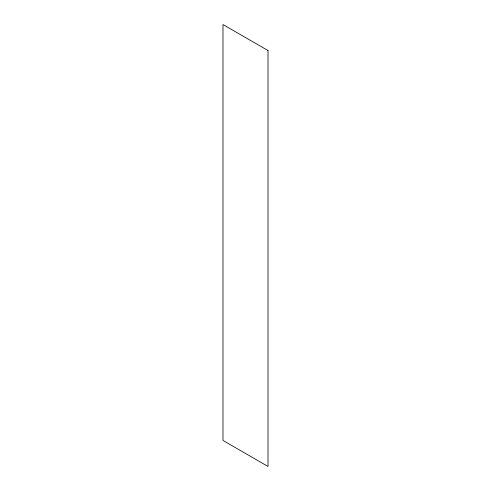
<?xml version="1.0" encoding="UTF-8"?>
<svg xmlns="http://www.w3.org/2000/svg" width="491" height="491" viewBox="0 0 491 491"><rect width="100%" height="100%" fill="white"/><g stroke="black" fill="none" stroke-linecap="round" stroke-linejoin="round"><path stroke-width="0.74" d="M268.012 50.542L222.988 24.55L222.988 440.458L268.012 466.45L268.012 50.542"/></g></svg>
